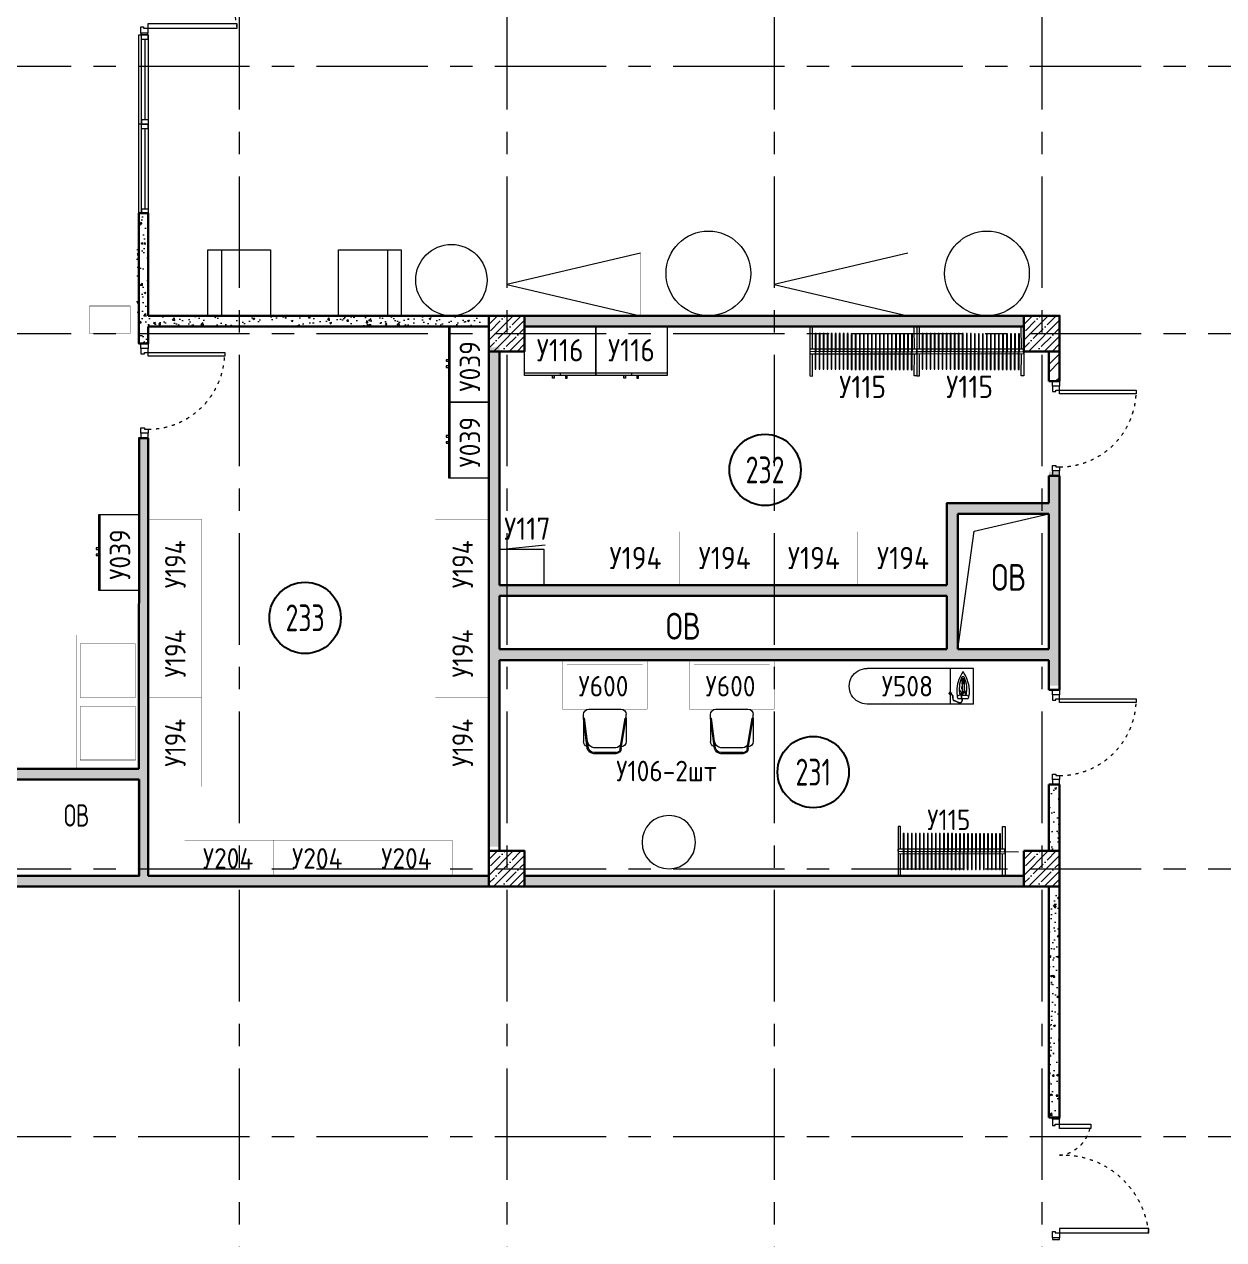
# Model space of a CAD drawing. Header units: millimetres. Extents: x -13407 to 95998, y -2719 to 109387.
# Drawn here: x 160 to 13611, y 47129 to 60755 of the extents above; entities that cross this region are included whole.
import ezdxf
from ezdxf.enums import TextEntityAlignment as Align

# ---------------------------------------------------------------- set-up
doc = ezdxf.new("R2010")
doc.units = ezdxf.units.MM
doc.linetypes.add('ACAD_ISO03W100', pattern=[30, 12, -18])
doc.linetypes.add('CENTER', pattern=[2, 1.25, -0.25, 0.25, -0.25])
for name, color, linetype, lineweight in [('АР_Витраж', 4, 'Continuous', 15), ('АР_Двери', 5, 'Continuous', 18), ('АР_Колонны', 5, 'Continuous', 30), ('АР_Колонны Штрих', 250, 'Continuous', 5), ('АР_Маркер экспликации', 239, 'Continuous', 13), ('АР_Номер помещения', 1, 'Continuous', 25), ('АР_Оси', 193, 'Continuous', 9), ('АР_Перегородки газоблок', 165, 'Continuous', 30), ('АР_Перегородки газоблок_Штрих', 165, 'Continuous', 5), ('АР_Перегородки_кирпич_Штрих', 244, 'Continuous', 5), ('АР_Помещения_площадь', 19, 'Continuous', 9), ('АР_тонкая линия', 250, 'Continuous', 0), ('ТХ_мебель передв', 250, 'Continuous', 13), ('ТХ_мебель_библ', 250, 'Continuous', 13), ('ТХ_обор_акт.зал', 250, 'Continuous', 13), ('ТХ_ОСНОВНОЙ', 103, 'Continuous', 25)]:
    doc.layers.add(name, color=color, linetype=linetype, lineweight=lineweight)
for name, color, linetype in [('АР_Отверстия', 251, 'Continuous'), ('ТХ_мебель_библ_поз', 47, 'Continuous'), ('ТХ_обор_акт.зал_поз', 30, 'Continuous'), ('ТХ_обор_спорт', 5, 'Continuous'), ('ТХ_оборуд_учебн', 80, 'Continuous')]:
    doc.layers.add(name, color=color, linetype=linetype)
doc.layers.get('ТХ_ОСНОВНОЙ').off()
doc.styles.add('ICOCPEUR', font='isocpeur.ttf')
doc.styles.add('ISOCPEUR', font='isocpeur.ttf', dxfattribs={"width": 0.7})
doc.styles.add('ISOCPEUR_1', font='isocpeur.ttf', dxfattribs={"width": 0.9, "height": 250})
doc.styles.get("Standard").update_dxf_attribs({"font": 'arial.ttf'})
pattern_1 = [(50, (76865.7, -55313.48), (215.17805, -18.82564), [22.5, -247.5]), (355, (76865.7, -55313.48), (-41.6254, 225.65764), [18, -198]), (100.45144, (76883.63, -55315.05), (173.55265, 206.832), [19.12206, -210.34263]), (46.1842, (76865.7, -55253.48), (320.1724, -49.6558), [33.75, -371.25]), (96.63564, (76892.38, -55257.62), (280.3986, 292.2356), [28.6831, -315.5141]), (351.18416, (76865.7, -55253.5), (280.3986, 292.2356), [27, -297]), (21, (76895.7, -55268.48), (179.07212, -120.78567), [22.5, -247.5]), (326, (76895.7, -55268.48), (72.9946, 217.545), [18, -198]), (71.45144, (76910.62, -55278.55), (252.0667, 96.75935), [19.12206, -210.34263]), (37.5, (76865.7, -55313.48), (3.647957, 99.868156), [0, -195.6, 0, -201, 0, -198.75]), (7.5, (76865.7, -55313.48), (78.92086, 118.32351), [0, -114.6, 0, -191.1, 0, -75.75]), (327.5, (76798.8, -55313.48), (160.14673, -6.76646), [0, -75, 0, -234, 0, -310.5]), (317.5, (76768.8, -55313.48), (174.95585, 30.0315), [0, -97.5, 0, -155.4, 0, -220.5])]

# ---------------------------------------------------------------- blocks, each defined once
blk = doc.blocks.new('*U246')
at = {"color": 253, "linetype": 'ByBlock'}
for p, q in [((0, 0), (0, -74)), ((50, 0), (0, 0)), ((0, -74), (0, 0)), ((1000, 0), (0, 0)), ((50, -74), (0, -74)), ((0, -74), (1000, -74)), ((50, 0), (50, -74)), ((950, 0), (50, 0)), ((50, -37), (950, -37)), ((50, -74), (950, -74)), ((950, 0), (1000, 0)), ((950, 0), (950, -74)), ((950, -74), (1000, -74)), ((1000, 0), (1000, -74)), ((1000, -74), (1000, 0))]:
    blk.add_line(p, q, dxfattribs=at)
blk = doc.blocks.new('*U247')
at = {"color": 253, "linetype": 'ByBlock'}
for p, q in [((0, 0), (0, -74)), ((50, 0), (0, 0)), ((0, -74), (0, 0)), ((1000, 0), (0, 0)), ((50, -74), (0, -74)), ((0, -74), (1000, -74)), ((50, 0), (50, -74)), ((950, 0), (50, 0)), ((50, -37), (950, -37)), ((50, -74), (950, -74)), ((950, 0), (1000, 0)), ((950, 0), (950, -74)), ((950, -74), (1000, -74)), ((1000, 0), (1000, -74)), ((1000, -74), (1000, 0))]:
    blk.add_line(p, q, dxfattribs=at)
blk = doc.blocks.new('1370')
at = {"layer": 'АР_Двери', "color": 253}
for points in [[(1076826, -46356), (1076826, -46436), (1076846, -46436), (1076846, -46356), (1076826, -46356)], [(1076846, -46436), (1076846, -46356), (1076916, -46356), (1076916, -46386), (1076901, -46386), (1076901, -46436), (1076846, -46436)], [(1078177, -46436), (1078177, -46356), (1078107, -46356), (1078107, -46386), (1078122, -46386), (1078122, -46436), (1078177, -46436)], [(1078197, -46356), (1078197, -46436), (1078177, -46436), (1078177, -46356), (1078197, -46356)]]:
    blk.add_lwpolyline(points, dxfattribs=at)
for points in [[(1076901, -46436), (1076901, -47436), (1076950, -47436), (1076950, -46436)], [(1078072, -46786), (1078072, -46436), (1078122, -46436), (1078122, -46786)]]:
    blk.add_lwpolyline(points, close=True, dxfattribs=at)
at = {"layer": 'АР_Двери', "color": 253, "linetype": 'ACAD_ISO03W100', "ltscale": 3}
for centre, radius, start, end in [((1076805, -46474), 967, 275.6729, 2.214), ((1078162, -46396), 392, 185.9075, 264.0925)]:
    blk.add_arc(centre, radius, start, end, dxfattribs=at)
blk = doc.blocks.new('*U242')
at = {"color": 253}
for points in [[(-55, -80), (-55, 0), (-115, 0), (-115, -40), (-100, -40), (-100, -80), (-55, -80)], [(0, 0), (0, -80), (-55, -80), (-55, 0), (0, 0)], [(-1060, 0), (-1060, -80), (-1005, -80), (-1005, 0), (-1060, 0)], [(-1005, -80), (-1005, 0), (-945, 0), (-945, -40), (-960, -40), (-960, -80), (-1005, -80)]]:
    blk.add_lwpolyline(points, dxfattribs=at)
blk.add_lwpolyline([(-100, -80), (-100, -940), (-140, -940), (-140, -80)], close=True, dxfattribs=at)
at = {"color": 253, "linetype": 'ACAD_ISO03W100', "ltscale": 3}
blk.add_arc((-100, -80), 860, 180, 270, dxfattribs=at)
blk = doc.blocks.new('*U243')
at = {"color": 253}
for points in [[(-55, -80), (-55, 0), (-115, 0), (-115, -40), (-100, -40), (-100, -80), (-55, -80)], [(0, 0), (0, -80), (-55, -80), (-55, 0), (0, 0)], [(-1060, 0), (-1060, -80), (-1005, -80), (-1005, 0), (-1060, 0)], [(-1005, -80), (-1005, 0), (-945, 0), (-945, -40), (-960, -40), (-960, -80), (-1005, -80)]]:
    blk.add_lwpolyline(points, dxfattribs=at)
blk.add_lwpolyline([(-100, -80), (-100, -940), (-140, -940), (-140, -80)], close=True, dxfattribs=at)
at = {"color": 253, "linetype": 'ACAD_ISO03W100', "ltscale": 3}
blk.add_arc((-100, -80), 860, 180, 270, dxfattribs=at)
blk = doc.blocks.new('*U244')
at = {"color": 253}
for points in [[(-55, -80), (-55, 0), (-115, 0), (-115, -40), (-100, -40), (-100, -80), (-55, -80)], [(0, 0), (0, -80), (-55, -80), (-55, 0), (0, 0)], [(-1060, 0), (-1060, -80), (-1005, -80), (-1005, 0), (-1060, 0)], [(-1005, -80), (-1005, 0), (-945, 0), (-945, -40), (-960, -40), (-960, -80), (-1005, -80)]]:
    blk.add_lwpolyline(points, dxfattribs=at)
blk.add_lwpolyline([(-100, -80), (-100, -940), (-140, -940), (-140, -80)], close=True, dxfattribs=at)
at = {"color": 253, "linetype": 'ACAD_ISO03W100', "ltscale": 3}
blk.add_arc((-100, -80), 860, 180, 270, dxfattribs=at)
blk = doc.blocks.new('*U376')
at = {"layer": 'АР_Номер помещения', "color": 253}
blk.add_circle((-16065, 2966), 400, dxfattribs=at)
at = {"layer": 'АР_Номер помещения', "color": 253, "style": 'ISOCPEUR', "width": 0.7}
blk.add_attdef('НОМЕР_ПОМЕЩЕНИЯ', text='', height=300, dxfattribs=at).set_placement((-16065, 2966), align=Align.MIDDLE_CENTER)
at = {"layer": 'АР_Помещения_площадь', "color": 253, "lineweight": 30, "width": 0.7, "flags": 104}
blk.add_attdef('ИМЯ_ПОМЕЩЕНИЯ', text='', height=100, dxfattribs=at).set_placement((158, 1217), align=Align.MIDDLE_CENTER)
blk = doc.blocks.new('*U383')
at = {"layer": 'АР_Номер помещения', "color": 253}
blk.add_circle((-14752, 1428), 400, dxfattribs=at)
at = {"layer": 'АР_Номер помещения', "color": 253, "style": 'ISOCPEUR', "width": 0.7}
blk.add_attdef('НОМЕР_ПОМЕЩЕНИЯ', text='', height=300, dxfattribs=at).set_placement((-14752, 1428), align=Align.MIDDLE_CENTER)
at = {"layer": 'АР_Помещения_площадь', "color": 253, "lineweight": 30, "width": 0.7, "flags": 104}
blk.add_attdef('ИМЯ_ПОМЕЩЕНИЯ', text='', height=100, dxfattribs=at).set_placement((158, 1217), align=Align.MIDDLE_CENTER)
blk = doc.blocks.new('*U384')
at = {"layer": 'АР_Номер помещения', "color": 253}
blk.add_circle((-14642, 1237), 400, dxfattribs=at)
at = {"layer": 'АР_Номер помещения', "color": 253, "style": 'ISOCPEUR', "width": 0.7}
blk.add_attdef('НОМЕР_ПОМЕЩЕНИЯ', text='', height=300, dxfattribs=at).set_placement((-14642, 1237), align=Align.MIDDLE_CENTER)
at = {"layer": 'АР_Помещения_площадь', "color": 253, "lineweight": 30, "width": 0.7, "flags": 104}
blk.add_attdef('ИМЯ_ПОМЕЩЕНИЯ', text='', height=100, dxfattribs=at).set_placement((158, 1217), align=Align.MIDDLE_CENTER)
blk = doc.blocks.new('шкаф инструм 450х850')
at = {"color": 253, "ltscale": 100}
blk.add_line((152376, -248870), (152376, -248020), dxfattribs=at)
for points in [[(152364, -248870), (152364, -248020)], [(152814, -248020), (152814, -248870)]]:
    blk.add_lwpolyline(points, dxfattribs=at)
for points in [[(152364, -248870), (152814, -248870), (152814, -248020), (152364, -248020)], [(152364, -248411), (152364, -248428), (152333, -248428), (152333, -248411)], [(152364, -248479), (152364, -248496), (152333, -248496), (152333, -248479)]]:
    blk.add_lwpolyline(points, close=True, dxfattribs=at)
blk = doc.blocks.new('У204')
at = {"layer": 'ТХ_мебель передв', "color": 253, "ltscale": 100, "const_width": 2}
blk.add_lwpolyline([(-73103, 108743.5), (-72703, 108743.5), (-72703, 107743.5), (-73103, 107743.5)], close=True, dxfattribs=at)
blk = doc.blocks.new('У194-2')
at = {"layer": 'ТХ_мебель передв', "color": 253, "ltscale": 100, "const_width": 2}
blk.add_lwpolyline([(-73547, 108104), (-72947, 108104), (-72947, 107104), (-73547, 107104)], close=True, dxfattribs=at)
blk = doc.blocks.new('У016')
at = {"layer": 'ТХ_мебель передв', "color": 253, "lineweight": 0, "ltscale": 100, "transparency": 33554687}
for p, q in [((-49562.5, 37416.5), (-49212.5, 35916.5)), ((-49212.5, 35916.5), (-48862.5, 37416.5))]:
    blk.add_line(p, q, dxfattribs=at)
at = {"layer": 'ТХ_мебель передв', "color": 253, "lineweight": 0, "ltscale": 100, "transparency": 33554687, "const_width": 1}
blk.add_lwpolyline([(-49562.5, 37416.5), (-49562.5, 35916.5), (-48862.5, 35916.5), (-48862.5, 37416.5)], close=True, dxfattribs=at)
blk = doc.blocks.new('Вешало с плечиками на 25 мест_yjd')
at = {"color": 253}
blk.add_line((533348, 51722), (533348, 53073), dxfattribs=at)
for points in [[(533319, 52894), (533064, 52892), (533064, 52921), (533618, 52924), (533618, 52895), (533369, 52894)], [(533326, 51751), (533071, 51749), (533072, 51721), (533625, 51724), (533625, 51752), (533376, 51751)]]:
    blk.add_lwpolyline(points, dxfattribs=at)
for points in [[(533148, 52861), (533548, 52861), (533548, 52871), (533148, 52871)], [(533376, 51723), (533369, 52923), (533319, 52922), (533326, 51722)], [(533148, 52816), (533548, 52816), (533548, 52826), (533148, 52826)], [(533148, 52771), (533548, 52771), (533548, 52781), (533148, 52781)], [(533148, 52726), (533548, 52726), (533548, 52736), (533148, 52736)], [(533148, 52681), (533548, 52681), (533548, 52691), (533148, 52691)], [(533148, 52636), (533548, 52636), (533548, 52646), (533148, 52646)], [(533148, 52591), (533548, 52591), (533548, 52601), (533148, 52601)], [(533148, 52546), (533548, 52546), (533548, 52556), (533148, 52556)], [(533148, 52501), (533548, 52501), (533548, 52511), (533148, 52511)], [(533148, 52456), (533548, 52456), (533548, 52466), (533148, 52466)], [(533148, 52411), (533548, 52411), (533548, 52421), (533148, 52421)], [(533148, 52366), (533548, 52366), (533548, 52376), (533148, 52376)], [(533148, 52321), (533548, 52321), (533548, 52331), (533148, 52331)], [(533148, 52276), (533548, 52276), (533548, 52286), (533148, 52286)], [(533148, 52231), (533548, 52231), (533548, 52241), (533148, 52241)], [(533148, 52186), (533548, 52186), (533548, 52196), (533148, 52196)], [(533148, 52141), (533548, 52141), (533548, 52151), (533148, 52151)], [(533148, 52096), (533548, 52096), (533548, 52106), (533148, 52106)], [(533148, 52051), (533548, 52051), (533548, 52061), (533148, 52061)], [(533148, 52006), (533548, 52006), (533548, 52016), (533148, 52016)], [(533148, 51961), (533548, 51961), (533548, 51971), (533148, 51971)], [(533148, 51916), (533548, 51916), (533548, 51926), (533148, 51926)], [(533148, 51871), (533548, 51871), (533548, 51881), (533148, 51881)], [(533148, 51826), (533548, 51826), (533548, 51836), (533148, 51836)], [(533148, 51781), (533548, 51781), (533548, 51791), (533148, 51791)]]:
    blk.add_lwpolyline(points, close=True, dxfattribs=at)
blk = doc.blocks.new('У194')
at = {"color": 253, "lineweight": 0, "ltscale": 100, "transparency": 33554687, "const_width": 2, "elevation": 0}
blk.add_lwpolyline([(348122, -100115), (348122, -99515), (349122, -99515), (349122, -100115)], close=True, dxfattribs=at)
blk = doc.blocks.new('шкаф 800х550')
at = {"color": 253, "extrusion": (-6.19742e-05, 0.000470712, 1)}
blk.add_line((-5386, 24245, 0), (-5386, 23445, 0), dxfattribs=at)
at = {"color": 253}
blk.add_line((-5386, 23845), (-5414, 23844, 0), dxfattribs=at)
at = {"color": 253, "elevation": 1}
blk.add_lwpolyline([(-5414, 23445), (-4864, 23445), (-4864, 24245), (-5414, 24245)], close=True, dxfattribs=at)
at = {"color": 253, "extrusion": (-6.19742e-05, 0.000470712, 1), "elevation": 12}
for points in [[(-5414, 23922), (-5414, 23905), (-5442, 23905), (-5442, 23922)], [(-5414, 23760), (-5414, 23776), (-5442, 23776), (-5442, 23760)]]:
    blk.add_lwpolyline(points, close=True, dxfattribs=at)
blk = doc.blocks.new('Шкаф для ПУИ 500х400')
at = {"color": 253}
blk.add_line((400, 0), (450, -510), dxfattribs=at)
blk.add_lwpolyline([(400, -500), (400, 0), (0, 0), (0, -500)], close=True, dxfattribs=at)
blk = doc.blocks.new('Столик гримерный с зеркалом')
at = {"layer": 'ТХ_мебель передв', "color": 253, "ltscale": 100}
for points, const_width in [([(-70850.5, 108676.5), (-69900.5, 108676.5), (-69900.5, 108126.5), (-70850.5, 108126.5)], 2), ([(-70800.5, 108676.5), (-69950.5, 108676.5), (-69950.5, 108626.5), (-70800.5, 108626.5)], 1)]:
    blk.add_lwpolyline(points, close=True, dxfattribs=dict(at, const_width=const_width))
blk = doc.blocks.new('стул буфетный')
at = {"color": 253}
for p, q in [((29857, -82138), (29857, -82498)), ((29963, -82078), (29917, -82078)), ((29957, -82078), (29957, -82090)), ((30299, -82121), (29957, -82078)), ((29957, -82078), (30220, -82078)), ((30281, -82132), (29957, -82090)), ((30292, -82441), (30292, -82194)), ((30345, -82441), (30345, -82194)), ((30357, -82441), (30357, -82194)), ((29957, -82558), (29917, -82558)), ((30297, -82489), (29957, -82545)), ((30297, -82501), (29957, -82558)), ((29957, -82558), (29957, -82545)), ((29957, -82558), (30220, -82558))]:
    blk.add_line(p, q, dxfattribs=at)
for centre, radius, start, end in [((29917, -82138), 60, 90, 180), ((30220, -82138), 60, 18.5204, 90), ((30206, -82209), 86.4, 9.5409, 75.1933), ((30276, -82201), 69, 5.3357, 86.1429), ((30266, -82207), 91.9, 8.0378, 68.6747), ((29917, -82498), 60, 180, 270), ((30220, -82498), 60, 270, 354.0131), ((30227, -82435), 64.7, 285.5646, 354.3099), ((30299, -82442), 46.4, 267.3874, 1.195), ((30297, -82441), 60, 270, 0)]:
    blk.add_arc(centre, radius, start, end, dxfattribs=at)
blk = doc.blocks.new('У508')
at = {"color": 253}
for p, q in [((-67353, 108634), (-68546, 108634)), ((-67609, 108234), (-67609, 108634)), ((-67354, 108234), (-67354, 108634)), ((-67487, 108525), (-67481, 108471)), ((-67481, 108471), (-67481, 108366)), ((-67477, 108515), (-67473, 108479)), ((-67462, 108515), (-67466, 108479)), ((-67452, 108525), (-67459, 108465)), ((-67458, 108469), (-67458, 108366)), ((-67622, 108347), (-67631, 108353)), ((-67621, 108349), (-67630, 108354)), ((-67615, 108358), (-67624, 108363)), ((-67614, 108360), (-67623, 108365)), ((-67540, 108410), (-67540, 108370)), ((-67506, 108335), (-67535, 108321)), ((-67481, 108366), (-67506, 108335)), ((-67487, 108335), (-67506, 108335)), ((-67484, 108335), (-67433, 108335)), ((-67458, 108366), (-67433, 108335)), ((-67433, 108335), (-67404, 108321)), ((-67400, 108410), (-67400, 108370)), ((-67354, 108234), (-68547, 108234)), ((-67354, 108234), (-67609, 108234)), ((-67529, 108298), (-67487, 108298)), ((-67484, 108298), (-67411, 108298))]:
    blk.add_line(p, q, dxfattribs=at)
for points in [[(-67602, 108357), (-67613, 108338), (-67623, 108344), (-67613, 108363)], [(-67600, 108360), (-67615, 108335), (-67611, 108332), (-67596, 108358)]]:
    blk.add_lwpolyline(points, close=True, dxfattribs=at)
for radius in [11.5, 4.4]:
    blk.add_circle((-67470, 108468), radius, dxfattribs=at)
for centre, radius, start, end in [((-67129, 108364), 413, 145.525, 173.6383), ((-67810, 108364), 413, 6.3617, 34.475), ((-67186, 108401), 327, 156.7219, 191.645), ((-67470, 108525), 17.5, 18.4441, 161.5559), ((-67470, 108516), 7.5, 353.8437, 186.1563), ((-67754, 108401), 327, 348.355, 23.2781), ((-67630, 108354), 1.06, 59.6773, 239.6773), ((-67624, 108364), 1.06, 59.6773, 239.6773), ((-67326, 108366), 214, 178.7121, 198.5224), ((-67470, 108408), 43.4, 186.8248, 254.9537), ((-67470, 108416), 18.6, 126.912, 233.088), ((-67470, 108369), 5.3, 291.9466, 231.6486), ((-67470, 108369), 2.79, 0, 190.3979), ((-67470, 108416), 18.6, 308.1629, 51.8371), ((-67469, 108408), 43.4, 285.0463, 353.1752), ((-67613, 108366), 214, 341.4776, 1.2879)]:
    blk.add_arc(centre, radius, start, end, dxfattribs=at)
at = {"color": 253, "extrusion": (0, 0, -1)}
blk.add_ellipse((-68547, 108434), major_axis=(141, -141), ratio=1, start_param=0.785398, end_param=3.926991, dxfattribs=at)
at = {"color": 253}
for points in [[(-67467, 108369), (-67475, 108344), (-67484, 108335), (-67481, 108269), (-67497, 108245), (-67541, 108258), (-67578, 108275), (-67590, 108333), (-67604, 108344)], [(-67472, 108368), (-67475, 108356), (-67480, 108344), (-67489, 108333), (-67491, 108316), (-67488, 108303), (-67484, 108288), (-67484, 108277), (-67485, 108265), (-67491, 108254), (-67498, 108248), (-67503, 108247), (-67511, 108248), (-67523, 108253), (-67539, 108260), (-67546, 108263), (-67558, 108267), (-67567, 108271), (-67574, 108276), (-67577, 108280), (-67579, 108287), (-67580, 108303), (-67581, 108319), (-67585, 108331), (-67591, 108338), (-67603, 108346)]]:
    blk.add_spline(points, degree=3, dxfattribs=at)
blk = doc.blocks.new('У012')
at = {"layer": 'ТХ_мебель передв', "color": 253}
blk.add_open_spline([(-181454, 44964, -1), (-181454, 44799, -1), (-181586, 44667, -1), (-181750, 44667, -1), (-181920, 44667, -1), (-182052, 44799, -1), (-182052, 44964, -1), (-182052, 45133, -1), (-181920, 45265, -1), (-181750, 45265, -1), (-181586, 45265, -1), (-181454, 45133, -1), (-181454, 44964, -1)], degree=3, knots=[0, 0, 0, 0, 1, 1, 1, 2, 2, 2, 3, 3, 3, 4, 4, 4, 4], dxfattribs=at)
blk = doc.blocks.new('У850')
at = {"layer": 'ТХ_мебель передв', "color": 253, "const_width": 2, "elevation": -1}
blk.add_lwpolyline([(257920, -55822), (258620, -55822), (258620, -57322), (257920, -57322)], close=True, dxfattribs=at)
blk = doc.blocks.new('У232')
at = {"layer": 'ТХ_оборуд_учебн', "color": 253, "const_width": 5}
blk.add_lwpolyline([(-76080, 109821), (-76080, 109221), (-75459, 109221), (-75459, 109821)], close=True, dxfattribs=at)
blk = doc.blocks.new('У017')
at = {"layer": 'ТХ_мебель передв', "color": 253}
blk.add_lwpolyline([(252942, -218302), (253682, -218302), (253682, -219002), (252942, -219002)], close=True, dxfattribs=at)
blk.add_lwpolyline([(252942, -219002), (252942, -218852), (253682, -218852), (253682, -219002)], dxfattribs=at)

msp = doc.modelspace()

# ---------------------------------------------------------------- hatches: boundary and pattern name
at = {"layer": 'АР_Колонны Штрих', "ltscale": 100}
h = msp.add_hatch(dxfattribs=at)
h.set_pattern_fill('ANSI35', color=253, scale=500)
h.set_pattern_definition([(45, (-951682.16, 97358.67), (-88.388348, 88.388348), []), (45, (-951593.77, 97358.67), (-88.388348, 88.388348), [156.25, -31.25, 0, -31.25])])
h.paths.add_polyline_path([(5769.9, 57487.2), (5369.9, 57487.2), (5369.9, 57087.2), (5769.9, 57087.2)])
h = msp.add_hatch(dxfattribs=at)
h.set_pattern_fill('ANSI35', color=253, scale=500)
h.set_pattern_definition([(45, (-945682.16, 97358.67), (-88.388348, 88.388348), []), (45, (-945593.77, 97358.67), (-88.388348, 88.388348), [156.25, -31.25, 0, -31.25])])
h.paths.add_polyline_path([(11769.9, 57487.2), (11369.9, 57487.2), (11369.9, 57087.2), (11769.9, 57087.2)])
h = msp.add_hatch(dxfattribs=at)
h.set_pattern_fill('ANSI35', color=253, scale=500)
h.set_pattern_definition([(45, (-951682.16, 91358.67), (-88.388348, 88.388348), []), (45, (-951593.77, 91358.67), (-88.388348, 88.388348), [156.25, -31.25, 0, -31.25])])
h.paths.add_polyline_path([(5769.9, 51487.2), (5369.9, 51487.2), (5369.9, 51087.2), (5769.9, 51087.2)])
h = msp.add_hatch(dxfattribs=at)
h.set_pattern_fill('ANSI35', color=253, scale=500)
h.set_pattern_definition([(45, (-945682.16, 91358.67), (-88.388348, 88.388348), []), (45, (-945593.77, 91358.67), (-88.388348, 88.388348), [156.25, -31.25, 0, -31.25])])
h.paths.add_polyline_path([(11769.9, 51487.2), (11369.9, 51487.2), (11369.9, 51087.2), (11769.9, 51087.2)])
at = {"layer": 'АР_Перегородки газоблок_Штрих', "ltscale": 100}
h = msp.add_hatch(dxfattribs=at)
h.set_pattern_fill('AR-CONC', color=253, scale=30)
h.set_pattern_definition(pattern_1)
h.paths.add_polyline_path([(5369.9, 57487.2), (1547, 57487.5), (1545.8, 58636.6), (1425.7, 58636.7), (1426, 57175.4), (1547, 57175.4), (1547, 57367.5), (5369.9, 57367.2)])
h = msp.add_hatch(dxfattribs=at)
h.set_pattern_fill('AR-CONC', color=253, scale=30)
h.set_pattern_definition(pattern_1)
h.paths.add_polyline_path([(11369.9, 57487.2), (5769.9, 57487.2), (5769.9, 57367.2), (11369.9, 57367.2)])
h = msp.add_hatch(dxfattribs=at)
h.set_pattern_fill('AR-CONC', color=253, scale=30)
h.set_pattern_definition([(50, (76865.7, -55266.96), (215.17805, -18.82564), [22.5, -247.5]), (355, (76865.7, -55266.96), (-41.6254, 225.65764), [18, -198]), (100.45144, (76883.63, -55268.53), (173.55265, 206.832), [19.12206, -210.34263]), (46.1842, (76865.7, -55206.96), (320.1724, -49.6558), [33.75, -371.25]), (96.63564, (76892.38, -55211.1), (280.3986, 292.2356), [28.6831, -315.5141]), (351.18416, (76865.7, -55206.96), (280.3986, 292.2356), [27, -297]), (21, (76895.7, -55221.96), (179.07212, -120.78567), [22.5, -247.5]), (326, (76895.7, -55221.96), (72.9946, 217.545), [18, -198]), (71.45144, (76910.62, -55232.02), (252.0667, 96.75935), [19.12206, -210.34263]), (37.5, (76865.7, -55266.96), (3.647957, 99.868156), [0, -195.6, 0, -201, 0, -198.75]), (7.5, (76865.7, -55266.96), (78.92086, 118.32351), [0, -114.6, 0, -191.1, 0, -75.75]), (327.5, (76798.8, -55266.96), (160.14673, -6.76646), [0, -75, 0, -234, 0, -310.5]), (317.5, (76768.8, -55266.96), (174.95585, 30.0315), [0, -97.5, 0, -155.4, 0, -220.5])])
h.paths.add_polyline_path([(5489.9, 57133.7), (5369.9, 57133.7), (5369.9, 51533.7), (5489.9, 51533.7), (5489.9, 53627.7), (9030.5, 53627.7), (10510.5, 53627.7), (10510.5, 53747.7), (5489.9, 53747.7), (5489.9, 54347.7), (5369.9, 54347.7), (5369.9, 53747), (5489.9, 53747), (5489.9, 54347.7), (5369.9, 54347.7), (5369.9, 53746.3), (5489.9, 53747.7), (5489.9, 54347.7), (10510.5, 54347.7), (10510.5, 53627.7), (11649.9, 53627.7), (11649.9, 53339.4), (11769.9, 53339.4), (11769.9, 55738.8), (11649.9, 55738.8), (11649.9, 53747.7), (10630.5, 53747.7), (10630.5, 55269.1), (11649.9, 55267.6), (11649.9, 55387.6), (10510.5, 55389.1), (10510.5, 54467.7), (5489.9, 54467.7)])
h = msp.add_hatch(dxfattribs=at)
h.set_pattern_fill('AR-CONC', color=253, scale=30)
h.set_pattern_definition(pattern_1)
h.paths.add_polyline_path([(-110.2, 51207.2), (-110.2, 51087.2), (-110.2, 51087.2), (-110.2, 51207.2), (-110.2, 51207.2), (1427, 51207.2), (1425.9, 52287.2), (-111.3, 52287.2), (-110.2, 51537.2), (-230.2, 51537.2), (-231.3, 52407.2), (1445.9, 52407.2), (1446.2, 56115.4), (1547, 56115.4), (1547, 51207.2), (5369.9, 51207.2), (5369.9, 51087.2), (-110.2, 51087.2), (-110.2, 51207.2), (-110.2, 51207.2), (-110.2, 51087.2), (-110.2, 51207.2)])
h = msp.add_hatch(dxfattribs=at)
h.set_pattern_fill('AR-CONC', color=253, scale=30)
h.set_pattern_definition(pattern_1)
h.paths.add_polyline_path([(11769.9, 52232.9), (11649.9, 52232.9), (11649.9, 51487.2), (11769.9, 51487.2)])
h = msp.add_hatch(dxfattribs=at)
h.set_pattern_fill('AR-CONC', color=253, scale=30)
h.set_pattern_definition(pattern_1)
h.paths.add_polyline_path([(5769.9, 51207.2), (5769.9, 51087.2), (5769.9, 51087.2), (5769.9, 51207.2), (5769.9, 51207.2), (11369.9, 51207.2), (11369.9, 51087.2), (5769.9, 51087.2), (5769.9, 51207.2), (5769.9, 51207.2), (5769.9, 51087.2), (5769.9, 51207.2)])
h = msp.add_hatch(dxfattribs=at)
h.set_pattern_fill('AR-CONC', color=253, scale=30)
h.set_pattern_definition(pattern_1)
h.paths.add_polyline_path([(11769.9, 51087.2), (11649.9, 51087.2), (11649.9, 48500.2), (11769.9, 48500.2)])
at = {"layer": 'АР_Перегородки_кирпич_Штрих', "ltscale": 100, "transparency": 33554687}
h = msp.add_hatch(dxfattribs=at)
h.set_pattern_fill('ANSI32', color=253, scale=500)
h.set_pattern_definition([(45, (-1077206.41, 93710.53), (-132.58252, 132.58252), []), (45, (-1077118.02, 93710.53), (-132.58252, 132.58252), [])])
h.paths.add_polyline_path([(11769.9, 57087.2), (11649.9, 57087.2), (11649.9, 56752.3), (11769.9, 56752.3)])

# ---------------------------------------------------------------- linework, layer by layer
at = {"layer": 'АР_Колонны', "color": 253, "ltscale": 100}
for points in [[(5369.9, 57487.2), (5769.9, 57487.2), (5769.9, 57087.2), (5369.9, 57087.2)], [(11369.9, 57487.2), (11769.9, 57487.2), (11769.9, 57087.2), (11369.9, 57087.2)], [(5369.9, 51487.2), (5769.9, 51487.2), (5769.9, 51087.2), (5369.9, 51087.2)], [(11369.9, 51487.2), (11769.9, 51487.2), (11769.9, 51087.2), (11369.9, 51087.2)]]:
    msp.add_lwpolyline(points, close=True, dxfattribs=at)
at = {"layer": 'АР_Оси', "color": 253, "linetype": 'CENTER', "ltscale": 1000}
for p, q in [((2569.9, 79049.7), (2569.9, 23317.3)), ((5569.9, 79049.7), (5569.9, 23317.3)), ((8569.9, 79049.7), (8569.9, 23317.3)), ((11569.9, 79049.7), (11569.9, 23317.3)), ((-12563.8, 60287.2), (70614.6, 60287.2)), ((-12563.8, 57287.2), (70614.6, 57287.2)), ((-12563.8, 51287.2), (70614.6, 51287.2)), ((-12563.8, 48287.2), (70614.6, 48287.2))]:
    msp.add_line(p, q, dxfattribs=at)
at = {"layer": 'АР_Перегородки газоблок', "color": 253, "ltscale": 100}
for points in [[(1547, 58636.6), (1445.7, 58636.7)], [(1547, 57175.4), (1446, 57175.4), (1445.7, 58636.7)], [(1548, 58636.6), (1547, 57487.2)], [(5369.9, 57487.2), (1547, 57487.2)], [(1547, 57367.2), (1547, 57175.4)], [(5369.9, 57367.2), (1547, 57367.2)], [(5769.9, 57487.2), (11369.9, 57487.2)], [(11369.9, 57367.2), (5769.9, 57367.2)], [(5369.9, 51487.2), (5369.9, 57087.2)], [(5489.9, 54467.7), (5489.9, 57087.2)], [(11649.9, 57087.2), (11649.9, 56752.3)], [(11769.9, 57087.2), (11769.9, 56752.3)], [(11769.9, 56752.3), (11649.9, 56752.3)], [(1445.9, 52407.2), (1446.2, 56115.4), (1547, 56115.4)], [(1547, 56115.4), (1547, 51207.2)], [(11649.9, 55692.3), (11649.9, 55387.6)], [(11769.9, 55692.3), (11649.9, 55692.3)], [(11769.9, 55692.3), (11769.9, 53292.9)], [(10507.6, 54467.7), (10507.6, 55387.6), (11649.9, 55387.6)], [(11649.9, 55267.6), (10630.5, 55267.6)], [(10630.5, 55267.6), (10630.5, 53747.7)], [(11649.9, 55267.6), (11649.9, 53747.7)], [(5489.9, 54467.7), (10507.6, 54467.7)], [(5489.9, 54347.7), (10507.6, 54347.7)], [(5489.9, 53747.7), (5489.9, 54347.7)], [(7036.4, 54347.7), (8910.5, 54347.7)], [(10507.6, 53747.7), (10507.6, 54347.7)], [(5489.9, 53747.7), (10507.6, 53747.7)], [(10630.5, 53747.7), (10646.1, 53747.7)], [(10630.5, 53747.7), (11649.9, 53747.7)], [(5489.9, 53627.7), (10543.9, 53627.7)], [(5489.9, 51487.2), (5489.9, 53627.7)], [(10510.5, 53627.7), (10510.5, 53627.7)], [(10510.5, 53627.7), (11649.9, 53627.7)], [(11649.9, 53627.7), (11649.9, 53292.9)], [(11769.9, 53292.9), (11649.9, 53292.9)], [(-231.3, 52407.2), (1445.9, 52407.2)], [(1447, 52287.2), (-111.3, 52287.2)], [(-110.2, 51207.2), (1447, 51207.2), (1447, 52287.2)], [(11649.9, 52232.9), (11649.9, 51487.2)], [(11769.9, 52232.9), (11649.9, 52232.9)], [(11769.9, 52232.9), (11769.9, 51487.2)], [(1547, 51207.2), (5369.9, 51207.2)], [(5769.9, 51207.2), (11369.9, 51207.2)], [(-110.2, 51087.2), (5369.9, 51087.2)], [(5769.9, 51087.2), (11369.9, 51087.2)], [(11649.9, 51087.2), (11649.9, 48500.2)], [(11769.9, 51087.2), (11769.9, 48500.2)], [(11769.9, 48500.2), (11649.9, 48500.2)]]:
    msp.add_lwpolyline(points, dxfattribs=at)
at = {"layer": 'АР_тонкая линия', "color": 253, "ltscale": 100}
for points in [[(1445.7, 58636.7), (1445.7, 60636.6), (1493, 60636.6)], [(1493, 59636.6), (1445.7, 59636.6)], [(10630.5, 53747.7), (10813.9, 55073.3), (11649.9, 55267.6)]]:
    msp.add_lwpolyline(points, dxfattribs=at)
at = {"layer": 'ТХ_мебель передв', "color": 253, "ltscale": 0.1}
for centre, radius in [((7831.5, 57962.2), 475), ((10955.7, 57962.2), 475), ((4949.3, 57887.2), 400)]:
    msp.add_circle(centre, radius, dxfattribs=at)
at = {"layer": 'ТХ_оборуд_учебн', "color": 253, "const_width": 5}
msp.add_lwpolyline([(889.9, 57287.2), (1345.9, 57287.2), (1345.9, 57597.2), (889.9, 57597.2)], close=True, dxfattribs=at)

# ---------------------------------------------------------------- block references
at = {"layer": 'АР_Витраж', "color": 253, "ltscale": 100, "xscale": -1, "rotation": 90.00015196563416}
for name, p in [('*U246', (1473, 60636.6)), ('*U247', (1473, 59636.6))]:
    msp.add_blockref(name, p, dxfattribs=at)
at = {"layer": 'АР_Двери', "color": 253, "rotation": 90.00000000000001}
for name, p in [('*U242', (1467, 57175.4)), ('*U243', (11689.9, 56752.3)), ('*U244', (11689.9, 53292.9))]:
    msp.add_blockref(name, p, dxfattribs=at)
at = {"layer": 'АР_Маркер экспликации', "color": 253}
ref = msp.add_blockref('*U383', (23219.4, 54331.2), dxfattribs=at)
ref.add_attrib('НОМЕР_ПОМЕЩЕНИЯ', '232', dxfattribs={"layer": 'АР_Номер помещения', "color": 253, "height": 300, "style": 'ISOCPEUR', "width": 0.7}).set_placement((8467.2, 55759), align=Align.MIDDLE_CENTER)
ref = msp.add_blockref('*U376', (19373.4, 51134.3), dxfattribs=at)
ref.add_attrib('НОМЕР_ПОМЕЩЕНИЯ', '233', dxfattribs={"layer": 'АР_Номер помещения', "color": 253, "height": 300, "style": 'ISOCPEUR', "width": 0.7}).set_placement((3308.7, 54100.5), align=Align.MIDDLE_CENTER)
ref = msp.add_blockref('*U384', (23649.4, 51134.3), dxfattribs=at)
ref.add_attrib('НОМЕР_ПОМЕЩЕНИЯ', '231', dxfattribs={"layer": 'АР_Номер помещения', "color": 253, "height": 300, "style": 'ISOCPEUR', "width": 0.7}).set_placement((9007.2, 52371), align=Align.MIDDLE_CENTER)
at = {"layer": 'АР_Перегородки газоблок', "color": 253}
for p, rotation in [((-44889.4, -1016188.9), 90), ((-34666.5, -1029696.3), 90.00000000000001)]:
    msp.add_blockref('1370', p, dxfattribs=dict(at, rotation=rotation))
at = {"layer": 'ТХ_мебель передв', "color": 253, "rotation": 270}
for name, p in [('У016', (-30346.6, 8624.7)), ('У016', (-27346.6, 8624.7)), ('У204', (-105785, -21495.8)), ('У204', (-104785, -21495.8)), ('У204', (-103785, -21495.8))]:
    msp.add_blockref(name, p, dxfattribs=at)
at = {"layer": 'ТХ_мебель передв', "color": 253, "xscale": -1, "rotation": 180}
for p in [(-147443.6, -191502.7), (-147443.6, -192352.7), (-151367.8, -193611.7)]:
    msp.add_blockref('шкаф инструм 450х850', p, dxfattribs=at)
at = {"layer": 'ТХ_мебель передв', "color": 253}
for name, p in [('У194-2', (75094, -52896.8)), ('У194-2', (78316.9, -52896.8)), ('У194-2', (75094, -53896.8)), ('У194-2', (78316.9, -53896.8)), ('Столик гримерный с зеркалом', (77045.4, -55048.8)), ('Столик гримерный с зеркалом', (78470.4, -55048.8)), ('У508', (78157.6, -55100)), ('У194-2', (75094, -54896.8)), ('У194-2', (78316.9, -54896.8)), ('У012', (189140.5, 6620, 0.6))]:
    msp.add_blockref(name, p, dxfattribs=at)
at = {"layer": 'ТХ_мебель_библ', "color": 253, "xscale": -1, "rotation": 90.00000000000031}
for p in [(-75647.6, 82934.3), (-74222.6, 82934.3)]:
    msp.add_blockref('стул буфетный', p, dxfattribs=at)
at = {"layer": 'ТХ_обор_акт.зал', "color": 253, "xscale": -1, "rotation": 270}
for p in [(-17675.2, 62231, -0.7), (-16875.2, 62231, -0.7)]:
    msp.add_blockref('шкаф 800х550', p, dxfattribs=at)
at = {"layer": 'ТХ_обор_акт.зал', "color": 253}
for name, p, rotation in [('Вешало с плечиками на 25 мест_yjd', (-39874.5, 590708.2), 269.6909064960899), ('Вешало с плечиками на 25 мест_yjd', (-38674.5, 590709.1), 269.6909064960899), ('Шкаф для ПУИ 500х400', (5489.9, 54467.7), 90.00000000000001), ('Вешало с плечиками на 25 мест_yjd', (-38886.2, 585103.7), 269.6909064960899)]:
    msp.add_blockref(name, p, dxfattribs=dict(at, rotation=rotation))
for p in [(-341614.5, 154582.4, 0), (-340614.5, 154582.4, 0), (-339614.5, 154582.4, 0), (-338614.5, 154582.4, 0)]:
    msp.add_blockref('У194', p, dxfattribs=at)
at = {"layer": 'ТХ_обор_спорт', "color": 253}
msp.add_blockref('У850', (-257174.2, 109730.6, 0.6), dxfattribs=at)
at = {"layer": 'ТХ_оборуд_учебн', "color": 253}
for p in [(76865.7, -56012.5), (76865.7, -56713.5)]:
    msp.add_blockref('У232', p, dxfattribs=at)
at = {"layer": 'ТХ_ОСНОВНОЙ', "color": 253}
for p, rotation in [((221221.8, 311168.9), 270), ((-214616.9, -195454.5), 90)]:
    msp.add_blockref('У017', p, dxfattribs=dict(at, rotation=rotation))

# ---------------------------------------------------------------- texts
at = {"layer": 'АР_Отверстия', "color": 253, "ltscale": 100, "attachment_point": 5, "line_spacing_factor": 0.7, "style": 'ICOCPEUR'}
for s, insert, char_height in [('\\A1;{\\W0.8;ОВ}', (11199.9, 54554), 300), ('\\A1;{\\W0.8;ОВ}', (7549.6, 54006.8), 300), ('\\A1;{\\W0.7;ОВ}', (745.2, 51885.5), 250)]:
    msp.add_mtext(s, dxfattribs=dict(at, insert=insert, char_height=char_height))
at = {"layer": 'ТХ_мебель передв', "color": 253, "style": 'ISOCPEUR_1', "width": 0.9}
for s, p in [('У039', (5272.1, 56636.3)), ('У039', (5272.1, 55786.3)), ('У039', (1347.9, 54527.3)), ('У194', (1968.5, 54431.7)), ('У194', (5191.4, 54431.7)), ('У194', (1968.5, 53431.7)), ('У194', (5191.4, 53431.7)), ('У194', (1968.5, 52431.7)), ('У194', (5191.4, 52431.7))]:
    msp.add_text(s, height=230, rotation=90, dxfattribs=at).set_placement(p)
for s, p in [('У600', (6375.2, 53219.5)), ('У600', (7800.2, 53219.5)), ('У508', (9775.6, 53219.5)), ('У115', (10286.5, 51721.5)), ('У204', (2163, 51288.7)), ('У204', (3163, 51288.7)), ('У204', (4163, 51288.7))]:
    msp.add_text(s, height=230, dxfattribs=at).set_placement(p)
at = {"layer": 'ТХ_мебель_библ_поз', "color": 253, "lineweight": 0, "ltscale": 100, "transparency": 33554687, "style": 'ISOCPEUR_1', "width": 0.9}
msp.add_text('У106-2шт', height=230, dxfattribs=at).set_placement((6798.2, 52268.5))
at = {"layer": 'ТХ_обор_акт.зал_поз', "color": 253, "lineweight": 0, "ltscale": 100, "transparency": 33554687, "style": 'ISOCPEUR_1', "width": 0.9}
for s, p in [('У116', (5906.2, 56975.7, 0)), ('У116', (6706.2, 56975.7, 0)), ('У115', (9298.2, 56564.5)), ('У115', (10498.2, 56565.5)), ('У117', (5540.7, 54975, 0)), ('У194', (6722.6, 54646.2)), ('У194', (7722.6, 54646.2)), ('У194', (8722.6, 54646.2)), ('У194', (9722.6, 54646.2))]:
    msp.add_text(s, height=250, dxfattribs=at).set_placement(p)

doc.saveas('drawing.dxf')
